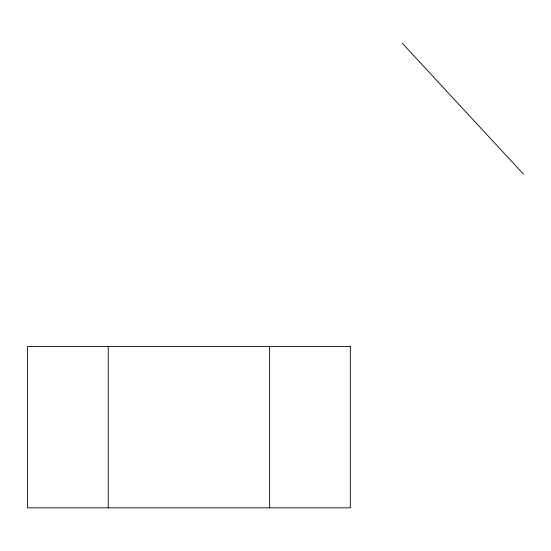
<?xml version="1.0" encoding="UTF-8"?>
<svg xmlns="http://www.w3.org/2000/svg" width="551" height="551" viewBox="0 0 551 551"><rect width="100%" height="100%" fill="white"/><g stroke="black" fill="none" stroke-linecap="round" stroke-linejoin="round"><path stroke-width="0.83" d="M402.216 43.171L523.45 174.171M269.625 346.448L269.625 507.829M108.244 346.448L108.244 507.829M350.319 346.448L27.55 346.448L27.55 507.829L350.319 507.829L350.319 346.448"/></g></svg>
